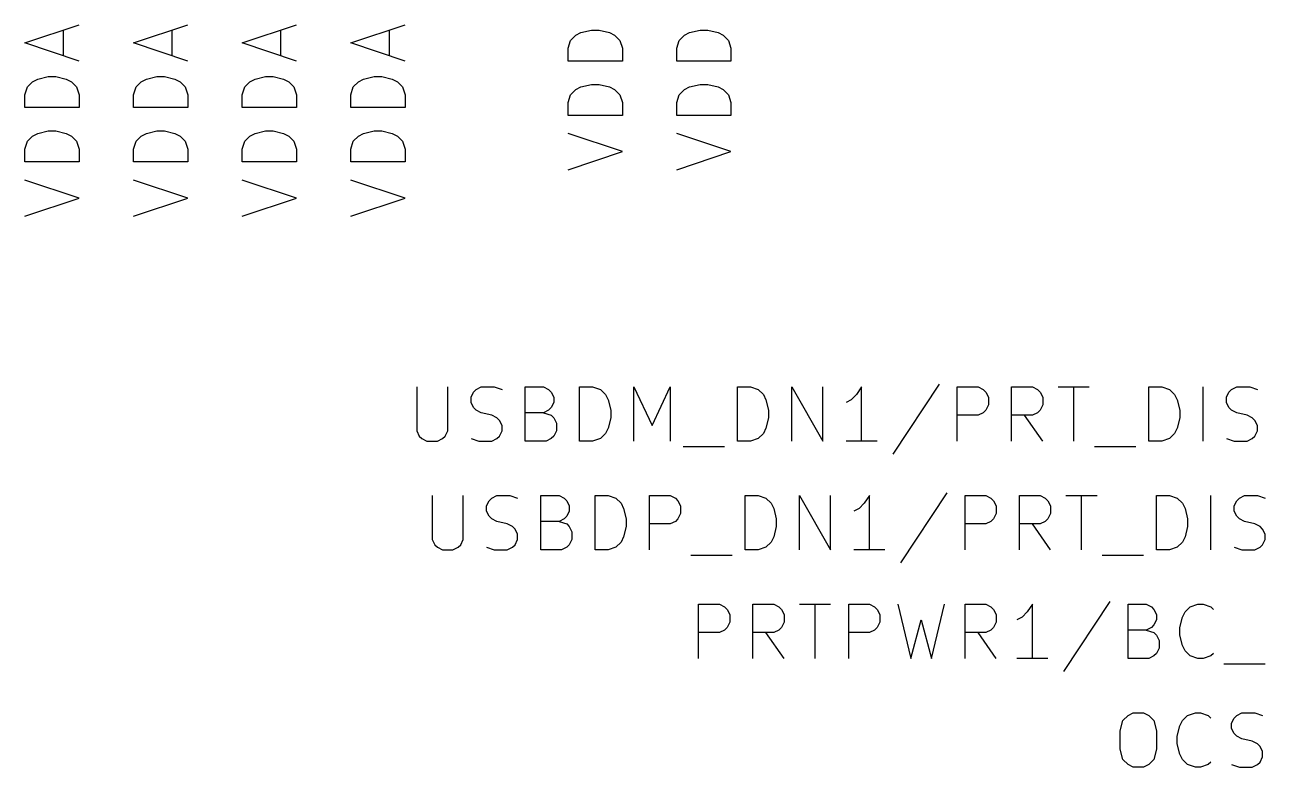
# Model space of a CAD drawing. Extents: x 0.4 to 11.3, y -7.9 to -0.4.
# Drawn here: x 6.973 to 8.115, y -3.673 to -2.99 of the extents above; entities that cross this region are included whole.
import ezdxf

# ---------------------------------------------------------------- set-up
doc = ezdxf.new("R2010")
doc.units = 0
doc.header["$MEASUREMENT"] = 0
doc.layers.add('CYAN2', color=4, linetype='CONTINUOUS')

msp = doc.modelspace()

# ---------------------------------------------------------------- linework, layer by layer
at = {"layer": 'CYAN2', "linetype": 'CONTINUOUS'}
for p, q in [((6.9731, -3.0067), (7.0231, -2.99)), ((6.9731, -3.0067), (7.0231, -2.99)), ((7.0731, -3.0067), (7.1231, -2.99)), ((7.0731, -3.0067), (7.1231, -2.99)), ((7.1731, -3.0067), (7.2231, -2.99)), ((7.1731, -3.0067), (7.2231, -2.99)), ((7.2731, -3.0067), (7.3231, -2.99)), ((7.2731, -3.0067), (7.3231, -2.99)), ((7.0088, -3.0186), (7.0088, -2.9948)), ((7.0088, -3.0186), (7.0088, -2.9948)), ((7.1088, -3.0186), (7.1088, -2.9948)), ((7.1088, -3.0186), (7.1088, -2.9948)), ((7.2088, -3.0186), (7.2088, -2.9948)), ((7.2088, -3.0186), (7.2088, -2.9948)), ((7.3088, -3.0186), (7.3088, -2.9948)), ((7.3088, -3.0186), (7.3088, -2.9948)), ((7.4755, -3.0043), (7.4803, -2.9995)), ((7.4755, -3.0043), (7.4803, -2.9995)), ((7.4803, -2.9995), (7.485, -2.9971)), ((7.4803, -2.9995), (7.485, -2.9971)), ((7.485, -2.9971), (7.4946, -2.9948)), ((7.485, -2.9971), (7.4946, -2.9948)), ((7.4946, -2.9948), (7.5017, -2.9948)), ((7.4946, -2.9948), (7.5017, -2.9948)), ((7.5017, -2.9948), (7.5112, -2.9971)), ((7.5017, -2.9948), (7.5112, -2.9971)), ((7.5112, -2.9971), (7.516, -2.9995)), ((7.5112, -2.9971), (7.516, -2.9995)), ((7.516, -2.9995), (7.5208, -3.0043)), ((7.516, -2.9995), (7.5208, -3.0043)), ((7.5755, -3.0043), (7.5803, -2.9995)), ((7.5755, -3.0043), (7.5803, -2.9995)), ((7.5803, -2.9995), (7.585, -2.9971)), ((7.5803, -2.9995), (7.585, -2.9971)), ((7.585, -2.9971), (7.5946, -2.9948)), ((7.585, -2.9971), (7.5946, -2.9948)), ((7.5946, -2.9948), (7.6017, -2.9948)), ((7.5946, -2.9948), (7.6017, -2.9948)), ((7.6017, -2.9948), (7.6112, -2.9971)), ((7.6017, -2.9948), (7.6112, -2.9971)), ((7.6112, -2.9971), (7.616, -2.9995)), ((7.6112, -2.9971), (7.616, -2.9995)), ((7.616, -2.9995), (7.6208, -3.0043)), ((7.616, -2.9995), (7.6208, -3.0043)), ((7.0231, -3.0233), (6.9731, -3.0067)), ((7.0231, -3.0233), (6.9731, -3.0067)), ((7.1231, -3.0233), (7.0731, -3.0067)), ((7.1231, -3.0233), (7.0731, -3.0067)), ((7.2231, -3.0233), (7.1731, -3.0067)), ((7.2231, -3.0233), (7.1731, -3.0067)), ((7.3231, -3.0233), (7.2731, -3.0067)), ((7.3231, -3.0233), (7.2731, -3.0067)), ((7.4731, -3.0114), (7.4755, -3.0043)), ((7.4731, -3.0114), (7.4755, -3.0043)), ((7.4731, -3.0233), (7.4731, -3.0114)), ((7.4731, -3.0233), (7.4731, -3.0114)), ((7.5208, -3.0043), (7.5231, -3.0114)), ((7.5208, -3.0043), (7.5231, -3.0114)), ((7.5231, -3.0114), (7.5231, -3.0233)), ((7.5231, -3.0114), (7.5231, -3.0233)), ((7.5731, -3.0114), (7.5755, -3.0043)), ((7.5731, -3.0114), (7.5755, -3.0043)), ((7.5731, -3.0233), (7.5731, -3.0114)), ((7.5731, -3.0233), (7.5731, -3.0114)), ((7.6208, -3.0043), (7.6231, -3.0114)), ((7.6208, -3.0043), (7.6231, -3.0114)), ((7.6231, -3.0114), (7.6231, -3.0233)), ((7.6231, -3.0114), (7.6231, -3.0233)), ((7.5231, -3.0233), (7.4731, -3.0233)), ((7.5231, -3.0233), (7.4731, -3.0233)), ((7.6231, -3.0233), (7.5731, -3.0233)), ((7.6231, -3.0233), (7.5731, -3.0233)), ((6.9731, -3.0543), (6.9755, -3.0471)), ((6.9731, -3.0543), (6.9755, -3.0471)), ((6.9755, -3.0471), (6.9803, -3.0424)), ((6.9755, -3.0471), (6.9803, -3.0424)), ((6.9803, -3.0424), (6.985, -3.04)), ((6.9803, -3.0424), (6.985, -3.04)), ((6.985, -3.04), (6.9946, -3.0376)), ((6.985, -3.04), (6.9946, -3.0376)), ((6.9946, -3.0376), (7.0017, -3.0376)), ((6.9946, -3.0376), (7.0017, -3.0376)), ((7.0017, -3.0376), (7.0112, -3.04)), ((7.0017, -3.0376), (7.0112, -3.04)), ((7.0112, -3.04), (7.016, -3.0424)), ((7.0112, -3.04), (7.016, -3.0424)), ((7.016, -3.0424), (7.0208, -3.0471)), ((7.016, -3.0424), (7.0208, -3.0471)), ((7.0208, -3.0471), (7.0231, -3.0543)), ((7.0208, -3.0471), (7.0231, -3.0543)), ((7.0731, -3.0543), (7.0755, -3.0471)), ((7.0731, -3.0543), (7.0755, -3.0471)), ((7.0755, -3.0471), (7.0803, -3.0424)), ((7.0755, -3.0471), (7.0803, -3.0424)), ((7.0803, -3.0424), (7.085, -3.04)), ((7.0803, -3.0424), (7.085, -3.04)), ((7.085, -3.04), (7.0946, -3.0376)), ((7.085, -3.04), (7.0946, -3.0376)), ((7.0946, -3.0376), (7.1017, -3.0376)), ((7.0946, -3.0376), (7.1017, -3.0376)), ((7.1017, -3.0376), (7.1112, -3.04)), ((7.1017, -3.0376), (7.1112, -3.04)), ((7.1112, -3.04), (7.116, -3.0424)), ((7.1112, -3.04), (7.116, -3.0424)), ((7.116, -3.0424), (7.1208, -3.0471)), ((7.116, -3.0424), (7.1208, -3.0471)), ((7.1208, -3.0471), (7.1231, -3.0543)), ((7.1208, -3.0471), (7.1231, -3.0543)), ((7.1731, -3.0543), (7.1755, -3.0471)), ((7.1731, -3.0543), (7.1755, -3.0471)), ((7.1755, -3.0471), (7.1803, -3.0424)), ((7.1755, -3.0471), (7.1803, -3.0424)), ((7.1803, -3.0424), (7.185, -3.04)), ((7.1803, -3.0424), (7.185, -3.04)), ((7.185, -3.04), (7.1946, -3.0376)), ((7.185, -3.04), (7.1946, -3.0376)), ((7.1946, -3.0376), (7.2017, -3.0376)), ((7.1946, -3.0376), (7.2017, -3.0376)), ((7.2017, -3.0376), (7.2112, -3.04)), ((7.2017, -3.0376), (7.2112, -3.04)), ((7.2112, -3.04), (7.216, -3.0424)), ((7.2112, -3.04), (7.216, -3.0424)), ((7.216, -3.0424), (7.2208, -3.0471)), ((7.216, -3.0424), (7.2208, -3.0471)), ((7.2208, -3.0471), (7.2231, -3.0543)), ((7.2208, -3.0471), (7.2231, -3.0543)), ((7.2731, -3.0543), (7.2755, -3.0471)), ((7.2731, -3.0543), (7.2755, -3.0471)), ((7.2755, -3.0471), (7.2803, -3.0424)), ((7.2755, -3.0471), (7.2803, -3.0424)), ((7.2803, -3.0424), (7.285, -3.04)), ((7.2803, -3.0424), (7.285, -3.04)), ((7.285, -3.04), (7.2946, -3.0376)), ((7.285, -3.04), (7.2946, -3.0376)), ((7.2946, -3.0376), (7.3017, -3.0376)), ((7.2946, -3.0376), (7.3017, -3.0376)), ((7.3017, -3.0376), (7.3112, -3.04)), ((7.3017, -3.0376), (7.3112, -3.04)), ((7.3112, -3.04), (7.316, -3.0424)), ((7.3112, -3.04), (7.316, -3.0424)), ((7.316, -3.0424), (7.3208, -3.0471)), ((7.316, -3.0424), (7.3208, -3.0471)), ((7.3208, -3.0471), (7.3231, -3.0543)), ((7.3208, -3.0471), (7.3231, -3.0543)), ((7.4803, -3.0495), (7.485, -3.0471)), ((7.4803, -3.0495), (7.485, -3.0471)), ((7.485, -3.0471), (7.4946, -3.0448)), ((7.485, -3.0471), (7.4946, -3.0448)), ((7.4946, -3.0448), (7.5017, -3.0448)), ((7.4946, -3.0448), (7.5017, -3.0448)), ((7.5017, -3.0448), (7.5112, -3.0471)), ((7.5017, -3.0448), (7.5112, -3.0471)), ((7.5112, -3.0471), (7.516, -3.0495)), ((7.5112, -3.0471), (7.516, -3.0495)), ((7.5803, -3.0495), (7.585, -3.0471)), ((7.5803, -3.0495), (7.585, -3.0471)), ((7.585, -3.0471), (7.5946, -3.0448)), ((7.585, -3.0471), (7.5946, -3.0448)), ((7.5946, -3.0448), (7.6017, -3.0448)), ((7.5946, -3.0448), (7.6017, -3.0448)), ((7.6017, -3.0448), (7.6112, -3.0471)), ((7.6017, -3.0448), (7.6112, -3.0471)), ((7.6112, -3.0471), (7.616, -3.0495)), ((7.6112, -3.0471), (7.616, -3.0495)), ((6.9731, -3.0662), (6.9731, -3.0543)), ((6.9731, -3.0662), (6.9731, -3.0543)), ((7.0231, -3.0543), (7.0231, -3.0662)), ((7.0231, -3.0543), (7.0231, -3.0662)), ((7.0731, -3.0662), (7.0731, -3.0543)), ((7.0731, -3.0662), (7.0731, -3.0543)), ((7.1231, -3.0543), (7.1231, -3.0662)), ((7.1231, -3.0543), (7.1231, -3.0662)), ((7.1731, -3.0662), (7.1731, -3.0543)), ((7.1731, -3.0662), (7.1731, -3.0543)), ((7.2231, -3.0543), (7.2231, -3.0662)), ((7.2231, -3.0543), (7.2231, -3.0662)), ((7.2731, -3.0662), (7.2731, -3.0543)), ((7.2731, -3.0662), (7.2731, -3.0543)), ((7.3231, -3.0543), (7.3231, -3.0662)), ((7.3231, -3.0543), (7.3231, -3.0662)), ((7.4731, -3.0614), (7.4755, -3.0543)), ((7.4731, -3.0614), (7.4755, -3.0543)), ((7.4755, -3.0543), (7.4803, -3.0495)), ((7.4755, -3.0543), (7.4803, -3.0495)), ((7.516, -3.0495), (7.5208, -3.0543)), ((7.516, -3.0495), (7.5208, -3.0543)), ((7.5208, -3.0543), (7.5231, -3.0614)), ((7.5208, -3.0543), (7.5231, -3.0614)), ((7.5731, -3.0614), (7.5755, -3.0543)), ((7.5731, -3.0614), (7.5755, -3.0543)), ((7.5755, -3.0543), (7.5803, -3.0495)), ((7.5755, -3.0543), (7.5803, -3.0495)), ((7.616, -3.0495), (7.6208, -3.0543)), ((7.616, -3.0495), (7.6208, -3.0543)), ((7.6208, -3.0543), (7.6231, -3.0614)), ((7.6208, -3.0543), (7.6231, -3.0614)), ((7.0231, -3.0662), (6.9731, -3.0662)), ((7.0231, -3.0662), (6.9731, -3.0662)), ((7.1231, -3.0662), (7.0731, -3.0662)), ((7.1231, -3.0662), (7.0731, -3.0662)), ((7.2231, -3.0662), (7.1731, -3.0662)), ((7.2231, -3.0662), (7.1731, -3.0662)), ((7.3231, -3.0662), (7.2731, -3.0662)), ((7.3231, -3.0662), (7.2731, -3.0662)), ((7.4731, -3.0733), (7.4731, -3.0614)), ((7.4731, -3.0733), (7.4731, -3.0614)), ((7.5231, -3.0614), (7.5231, -3.0733)), ((7.5231, -3.0614), (7.5231, -3.0733)), ((7.5731, -3.0733), (7.5731, -3.0614)), ((7.5731, -3.0733), (7.5731, -3.0614)), ((7.6231, -3.0614), (7.6231, -3.0733)), ((7.6231, -3.0614), (7.6231, -3.0733)), ((7.5231, -3.0733), (7.4731, -3.0733)), ((7.5231, -3.0733), (7.4731, -3.0733)), ((7.6231, -3.0733), (7.5731, -3.0733)), ((7.6231, -3.0733), (7.5731, -3.0733)), ((6.9755, -3.0971), (6.9803, -3.0924)), ((6.9755, -3.0971), (6.9803, -3.0924)), ((6.9803, -3.0924), (6.985, -3.09)), ((6.9803, -3.0924), (6.985, -3.09)), ((6.985, -3.09), (6.9946, -3.0876)), ((6.985, -3.09), (6.9946, -3.0876)), ((6.9946, -3.0876), (7.0017, -3.0876)), ((6.9946, -3.0876), (7.0017, -3.0876)), ((7.0017, -3.0876), (7.0112, -3.09)), ((7.0017, -3.0876), (7.0112, -3.09)), ((7.0112, -3.09), (7.016, -3.0924)), ((7.0112, -3.09), (7.016, -3.0924)), ((7.016, -3.0924), (7.0208, -3.0971)), ((7.016, -3.0924), (7.0208, -3.0971)), ((7.0755, -3.0971), (7.0803, -3.0924)), ((7.0755, -3.0971), (7.0803, -3.0924)), ((7.0803, -3.0924), (7.085, -3.09)), ((7.0803, -3.0924), (7.085, -3.09)), ((7.085, -3.09), (7.0946, -3.0876)), ((7.085, -3.09), (7.0946, -3.0876)), ((7.0946, -3.0876), (7.1017, -3.0876)), ((7.0946, -3.0876), (7.1017, -3.0876)), ((7.1017, -3.0876), (7.1112, -3.09)), ((7.1017, -3.0876), (7.1112, -3.09)), ((7.1112, -3.09), (7.116, -3.0924)), ((7.1112, -3.09), (7.116, -3.0924)), ((7.116, -3.0924), (7.1208, -3.0971)), ((7.116, -3.0924), (7.1208, -3.0971)), ((7.1755, -3.0971), (7.1803, -3.0924)), ((7.1755, -3.0971), (7.1803, -3.0924)), ((7.1803, -3.0924), (7.185, -3.09)), ((7.1803, -3.0924), (7.185, -3.09)), ((7.185, -3.09), (7.1946, -3.0876)), ((7.185, -3.09), (7.1946, -3.0876)), ((7.1946, -3.0876), (7.2017, -3.0876)), ((7.1946, -3.0876), (7.2017, -3.0876)), ((7.2017, -3.0876), (7.2112, -3.09)), ((7.2017, -3.0876), (7.2112, -3.09)), ((7.2112, -3.09), (7.216, -3.0924)), ((7.2112, -3.09), (7.216, -3.0924)), ((7.216, -3.0924), (7.2208, -3.0971)), ((7.216, -3.0924), (7.2208, -3.0971)), ((7.2755, -3.0971), (7.2803, -3.0924)), ((7.2755, -3.0971), (7.2803, -3.0924)), ((7.2803, -3.0924), (7.285, -3.09)), ((7.2803, -3.0924), (7.285, -3.09)), ((7.285, -3.09), (7.2946, -3.0876)), ((7.285, -3.09), (7.2946, -3.0876)), ((7.2946, -3.0876), (7.3017, -3.0876)), ((7.2946, -3.0876), (7.3017, -3.0876)), ((7.3017, -3.0876), (7.3112, -3.09)), ((7.3017, -3.0876), (7.3112, -3.09)), ((7.3112, -3.09), (7.316, -3.0924)), ((7.3112, -3.09), (7.316, -3.0924)), ((7.316, -3.0924), (7.3208, -3.0971)), ((7.316, -3.0924), (7.3208, -3.0971)), ((7.5231, -3.1067), (7.4731, -3.09)), ((7.5231, -3.1067), (7.4731, -3.09)), ((7.6231, -3.1067), (7.5731, -3.09)), ((7.6231, -3.1067), (7.5731, -3.09)), ((6.9731, -3.1043), (6.9755, -3.0971)), ((6.9731, -3.1043), (6.9755, -3.0971)), ((6.9731, -3.1162), (6.9731, -3.1043)), ((6.9731, -3.1162), (6.9731, -3.1043)), ((7.0208, -3.0971), (7.0231, -3.1043)), ((7.0208, -3.0971), (7.0231, -3.1043)), ((7.0231, -3.1043), (7.0231, -3.1162)), ((7.0231, -3.1043), (7.0231, -3.1162)), ((7.0731, -3.1043), (7.0755, -3.0971)), ((7.0731, -3.1043), (7.0755, -3.0971)), ((7.0731, -3.1162), (7.0731, -3.1043)), ((7.0731, -3.1162), (7.0731, -3.1043)), ((7.1208, -3.0971), (7.1231, -3.1043)), ((7.1208, -3.0971), (7.1231, -3.1043)), ((7.1231, -3.1043), (7.1231, -3.1162)), ((7.1231, -3.1043), (7.1231, -3.1162)), ((7.1731, -3.1043), (7.1755, -3.0971)), ((7.1731, -3.1043), (7.1755, -3.0971)), ((7.1731, -3.1162), (7.1731, -3.1043)), ((7.1731, -3.1162), (7.1731, -3.1043)), ((7.2208, -3.0971), (7.2231, -3.1043)), ((7.2208, -3.0971), (7.2231, -3.1043)), ((7.2231, -3.1043), (7.2231, -3.1162)), ((7.2231, -3.1043), (7.2231, -3.1162)), ((7.2731, -3.1043), (7.2755, -3.0971)), ((7.2731, -3.1043), (7.2755, -3.0971)), ((7.2731, -3.1162), (7.2731, -3.1043)), ((7.2731, -3.1162), (7.2731, -3.1043)), ((7.3208, -3.0971), (7.3231, -3.1043)), ((7.3208, -3.0971), (7.3231, -3.1043)), ((7.3231, -3.1043), (7.3231, -3.1162)), ((7.3231, -3.1043), (7.3231, -3.1162)), ((7.0231, -3.1162), (6.9731, -3.1162)), ((7.0231, -3.1162), (6.9731, -3.1162)), ((7.1231, -3.1162), (7.0731, -3.1162)), ((7.1231, -3.1162), (7.0731, -3.1162)), ((7.2231, -3.1162), (7.1731, -3.1162)), ((7.2231, -3.1162), (7.1731, -3.1162)), ((7.3231, -3.1162), (7.2731, -3.1162)), ((7.3231, -3.1162), (7.2731, -3.1162)), ((7.4731, -3.1233), (7.5231, -3.1067)), ((7.4731, -3.1233), (7.5231, -3.1067)), ((7.5731, -3.1233), (7.6231, -3.1067)), ((7.5731, -3.1233), (7.6231, -3.1067)), ((7.0231, -3.1495), (6.9731, -3.1329)), ((7.0231, -3.1495), (6.9731, -3.1329)), ((7.1231, -3.1495), (7.0731, -3.1329)), ((7.1231, -3.1495), (7.0731, -3.1329)), ((7.2231, -3.1495), (7.1731, -3.1329)), ((7.2231, -3.1495), (7.1731, -3.1329)), ((7.3231, -3.1495), (7.2731, -3.1329)), ((7.3231, -3.1495), (7.2731, -3.1329)), ((6.9731, -3.1662), (7.0231, -3.1495)), ((6.9731, -3.1662), (7.0231, -3.1495)), ((7.0731, -3.1662), (7.1231, -3.1495)), ((7.0731, -3.1662), (7.1231, -3.1495)), ((7.1731, -3.1662), (7.2231, -3.1495)), ((7.1731, -3.1662), (7.2231, -3.1495)), ((7.2731, -3.1662), (7.3231, -3.1495)), ((7.2731, -3.1662), (7.3231, -3.1495)), ((7.8148, -3.3208), (7.7719, -3.385)), ((7.8148, -3.3208), (7.7719, -3.385)), ((7.3338, -3.3231), (7.3338, -3.3636)), ((7.3338, -3.3231), (7.3338, -3.3636)), ((7.3624, -3.3636), (7.3624, -3.3231)), ((7.3624, -3.3636), (7.3624, -3.3231)), ((7.3838, -3.3327), (7.3862, -3.3279)), ((7.3838, -3.3327), (7.3862, -3.3279)), ((7.3838, -3.3374), (7.3838, -3.3327)), ((7.3838, -3.3374), (7.3838, -3.3327)), ((7.3862, -3.3279), (7.3886, -3.3255)), ((7.3862, -3.3279), (7.3886, -3.3255)), ((7.3886, -3.3255), (7.3933, -3.3231)), ((7.3886, -3.3255), (7.3933, -3.3231)), ((7.3933, -3.3231), (7.4052, -3.3231)), ((7.3933, -3.3231), (7.4052, -3.3231)), ((7.4052, -3.3231), (7.4124, -3.3255)), ((7.4052, -3.3231), (7.4124, -3.3255)), ((7.4338, -3.3731), (7.4338, -3.3231)), ((7.4338, -3.3231), (7.4505, -3.3231)), ((7.4338, -3.3731), (7.4338, -3.3231)), ((7.4338, -3.3231), (7.4505, -3.3231)), ((7.4505, -3.3231), (7.4552, -3.3255)), ((7.4505, -3.3231), (7.4552, -3.3255)), ((7.4552, -3.3255), (7.4576, -3.3279)), ((7.4552, -3.3255), (7.4576, -3.3279)), ((7.4576, -3.3279), (7.46, -3.3327)), ((7.4576, -3.3279), (7.46, -3.3327)), ((7.46, -3.3327), (7.46, -3.3374)), ((7.46, -3.3327), (7.46, -3.3374)), ((7.4838, -3.3731), (7.4838, -3.3231)), ((7.4838, -3.3231), (7.4957, -3.3231)), ((7.4838, -3.3731), (7.4838, -3.3231)), ((7.4838, -3.3231), (7.4957, -3.3231)), ((7.4957, -3.3231), (7.5029, -3.3255)), ((7.4957, -3.3231), (7.5029, -3.3255)), ((7.5029, -3.3255), (7.5076, -3.3303)), ((7.5029, -3.3255), (7.5076, -3.3303)), ((7.5076, -3.3303), (7.51, -3.335)), ((7.5076, -3.3303), (7.51, -3.335)), ((7.5338, -3.3731), (7.5338, -3.3231)), ((7.5338, -3.3231), (7.5505, -3.3588)), ((7.5338, -3.3731), (7.5338, -3.3231)), ((7.5338, -3.3231), (7.5505, -3.3588)), ((7.5505, -3.3588), (7.5671, -3.3231)), ((7.5505, -3.3588), (7.5671, -3.3231)), ((7.5671, -3.3231), (7.5671, -3.3731)), ((7.5671, -3.3231), (7.5671, -3.3731)), ((7.629, -3.3731), (7.629, -3.3231)), ((7.629, -3.3231), (7.641, -3.3231)), ((7.629, -3.3731), (7.629, -3.3231)), ((7.629, -3.3231), (7.641, -3.3231)), ((7.641, -3.3231), (7.6481, -3.3255)), ((7.641, -3.3231), (7.6481, -3.3255)), ((7.6481, -3.3255), (7.6529, -3.3303)), ((7.6481, -3.3255), (7.6529, -3.3303)), ((7.6529, -3.3303), (7.6552, -3.335)), ((7.6529, -3.3303), (7.6552, -3.335)), ((7.679, -3.3731), (7.679, -3.3231)), ((7.679, -3.3231), (7.7076, -3.3731)), ((7.679, -3.3731), (7.679, -3.3231)), ((7.679, -3.3231), (7.7076, -3.3731)), ((7.7076, -3.3731), (7.7076, -3.3231)), ((7.7076, -3.3731), (7.7076, -3.3231)), ((7.7386, -3.3303), (7.7338, -3.335)), ((7.7386, -3.3303), (7.7338, -3.335)), ((7.7433, -3.3231), (7.7386, -3.3303)), ((7.7433, -3.3231), (7.7386, -3.3303)), ((7.7433, -3.3731), (7.7433, -3.3231)), ((7.7433, -3.3731), (7.7433, -3.3231)), ((7.8314, -3.3731), (7.8314, -3.3231)), ((7.8314, -3.3231), (7.8505, -3.3231)), ((7.8314, -3.3731), (7.8314, -3.3231)), ((7.8314, -3.3231), (7.8505, -3.3231)), ((7.8505, -3.3231), (7.8552, -3.3255)), ((7.8505, -3.3231), (7.8552, -3.3255)), ((7.8552, -3.3255), (7.8576, -3.3279)), ((7.8552, -3.3255), (7.8576, -3.3279)), ((7.8576, -3.3279), (7.86, -3.3327)), ((7.8576, -3.3279), (7.86, -3.3327)), ((7.86, -3.3327), (7.86, -3.3398)), ((7.86, -3.3327), (7.86, -3.3398)), ((7.8814, -3.3731), (7.8814, -3.3231)), ((7.8814, -3.3231), (7.9005, -3.3231)), ((7.8814, -3.3731), (7.8814, -3.3231)), ((7.8814, -3.3231), (7.9005, -3.3231)), ((7.9005, -3.3231), (7.9052, -3.3255)), ((7.9005, -3.3231), (7.9052, -3.3255)), ((7.9052, -3.3255), (7.9076, -3.3279)), ((7.9052, -3.3255), (7.9076, -3.3279)), ((7.9076, -3.3279), (7.91, -3.3327)), ((7.9076, -3.3279), (7.91, -3.3327)), ((7.91, -3.3327), (7.91, -3.3398)), ((7.91, -3.3327), (7.91, -3.3398)), ((7.9243, -3.3231), (7.9529, -3.3231)), ((7.9243, -3.3231), (7.9529, -3.3231)), ((7.9386, -3.3731), (7.9386, -3.3231)), ((7.9386, -3.3731), (7.9386, -3.3231)), ((8.0076, -3.3731), (8.0076, -3.3231)), ((8.0076, -3.3231), (8.0195, -3.3231)), ((8.0076, -3.3731), (8.0076, -3.3231)), ((8.0076, -3.3231), (8.0195, -3.3231)), ((8.0195, -3.3231), (8.0267, -3.3255)), ((8.0195, -3.3231), (8.0267, -3.3255)), ((8.0267, -3.3255), (8.0314, -3.3303)), ((8.0267, -3.3255), (8.0314, -3.3303)), ((8.0314, -3.3303), (8.0338, -3.335)), ((8.0314, -3.3303), (8.0338, -3.335)), ((8.0576, -3.3731), (8.0576, -3.3231)), ((8.0576, -3.3731), (8.0576, -3.3231)), ((8.0791, -3.3327), (8.0814, -3.3279)), ((8.0791, -3.3327), (8.0814, -3.3279)), ((8.0791, -3.3374), (8.0791, -3.3327)), ((8.0791, -3.3374), (8.0791, -3.3327)), ((8.0814, -3.3279), (8.0838, -3.3255)), ((8.0814, -3.3279), (8.0838, -3.3255)), ((8.0838, -3.3255), (8.0886, -3.3231)), ((8.0838, -3.3255), (8.0886, -3.3231)), ((8.0886, -3.3231), (8.1005, -3.3231)), ((8.0886, -3.3231), (8.1005, -3.3231)), ((8.1005, -3.3231), (8.1076, -3.3255)), ((8.1005, -3.3231), (8.1076, -3.3255)), ((7.3862, -3.3422), (7.3838, -3.3374)), ((7.3862, -3.3422), (7.3838, -3.3374)), ((7.3886, -3.3446), (7.3862, -3.3422)), ((7.3886, -3.3446), (7.3862, -3.3422)), ((7.3933, -3.3469), (7.3886, -3.3446)), ((7.3933, -3.3469), (7.3886, -3.3446)), ((7.4552, -3.3446), (7.4505, -3.3469)), ((7.4552, -3.3446), (7.4505, -3.3469)), ((7.4576, -3.3422), (7.4552, -3.3446)), ((7.4576, -3.3422), (7.4552, -3.3446)), ((7.46, -3.3374), (7.4576, -3.3422)), ((7.46, -3.3374), (7.4576, -3.3422)), ((7.51, -3.335), (7.5124, -3.3446)), ((7.51, -3.335), (7.5124, -3.3446)), ((7.5124, -3.3446), (7.5124, -3.3517)), ((7.5124, -3.3446), (7.5124, -3.3517)), ((7.6552, -3.335), (7.6576, -3.3446)), ((7.6552, -3.335), (7.6576, -3.3446)), ((7.6576, -3.3446), (7.6576, -3.3517)), ((7.6576, -3.3446), (7.6576, -3.3517)), ((7.7338, -3.335), (7.7291, -3.3374)), ((7.7338, -3.335), (7.7291, -3.3374)), ((7.8576, -3.3446), (7.8552, -3.3469)), ((7.8576, -3.3446), (7.8552, -3.3469)), ((7.86, -3.3398), (7.8576, -3.3446)), ((7.86, -3.3398), (7.8576, -3.3446)), ((7.9076, -3.3446), (7.9052, -3.3469)), ((7.9076, -3.3446), (7.9052, -3.3469)), ((7.91, -3.3398), (7.9076, -3.3446)), ((7.91, -3.3398), (7.9076, -3.3446)), ((8.0338, -3.335), (8.0362, -3.3446)), ((8.0338, -3.335), (8.0362, -3.3446)), ((8.0362, -3.3446), (8.0362, -3.3517)), ((8.0362, -3.3446), (8.0362, -3.3517)), ((8.0814, -3.3422), (8.0791, -3.3374)), ((8.0814, -3.3422), (8.0791, -3.3374)), ((8.0838, -3.3446), (8.0814, -3.3422)), ((8.0838, -3.3446), (8.0814, -3.3422)), ((8.0886, -3.3469), (8.0838, -3.3446)), ((8.0886, -3.3469), (8.0838, -3.3446)), ((7.4029, -3.3493), (7.3933, -3.3469)), ((7.4029, -3.3493), (7.3933, -3.3469)), ((7.4076, -3.3517), (7.4029, -3.3493)), ((7.4076, -3.3517), (7.4029, -3.3493)), ((7.41, -3.3541), (7.4076, -3.3517)), ((7.41, -3.3541), (7.4076, -3.3517)), ((7.4124, -3.3588), (7.41, -3.3541)), ((7.4124, -3.3588), (7.41, -3.3541)), ((7.4505, -3.3469), (7.4338, -3.3469)), ((7.4505, -3.3469), (7.4338, -3.3469)), ((7.4505, -3.3469), (7.4576, -3.3493)), ((7.4505, -3.3469), (7.4576, -3.3493)), ((7.4576, -3.3493), (7.46, -3.3517)), ((7.4576, -3.3493), (7.46, -3.3517)), ((7.46, -3.3517), (7.4624, -3.3565)), ((7.46, -3.3517), (7.4624, -3.3565)), ((7.5124, -3.3517), (7.51, -3.3612)), ((7.5124, -3.3517), (7.51, -3.3612)), ((7.6576, -3.3517), (7.6552, -3.3612)), ((7.6576, -3.3517), (7.6552, -3.3612)), ((7.8505, -3.3493), (7.8314, -3.3493)), ((7.8505, -3.3493), (7.8314, -3.3493)), ((7.8552, -3.3469), (7.8505, -3.3493)), ((7.8552, -3.3469), (7.8505, -3.3493)), ((7.9005, -3.3493), (7.8814, -3.3493)), ((7.9005, -3.3493), (7.8814, -3.3493)), ((7.91, -3.3731), (7.8933, -3.3493)), ((7.91, -3.3731), (7.8933, -3.3493)), ((7.9052, -3.3469), (7.9005, -3.3493)), ((7.9052, -3.3469), (7.9005, -3.3493)), ((8.0362, -3.3517), (8.0338, -3.3612)), ((8.0362, -3.3517), (8.0338, -3.3612)), ((8.0981, -3.3493), (8.0886, -3.3469)), ((8.0981, -3.3493), (8.0886, -3.3469)), ((8.1029, -3.3517), (8.0981, -3.3493)), ((8.1029, -3.3517), (8.0981, -3.3493)), ((8.1052, -3.3541), (8.1029, -3.3517)), ((8.1052, -3.3541), (8.1029, -3.3517)), ((8.1076, -3.3588), (8.1052, -3.3541)), ((8.1076, -3.3588), (8.1052, -3.3541)), ((7.3338, -3.3636), (7.3362, -3.3684)), ((7.3338, -3.3636), (7.3362, -3.3684)), ((7.36, -3.3684), (7.3624, -3.3636)), ((7.36, -3.3684), (7.3624, -3.3636)), ((7.41, -3.3684), (7.4124, -3.3636)), ((7.41, -3.3684), (7.4124, -3.3636)), ((7.4124, -3.3636), (7.4124, -3.3588)), ((7.4124, -3.3636), (7.4124, -3.3588)), ((7.4624, -3.3636), (7.46, -3.3684)), ((7.4624, -3.3636), (7.46, -3.3684)), ((7.4624, -3.3565), (7.4624, -3.3636)), ((7.4624, -3.3565), (7.4624, -3.3636)), ((7.5076, -3.366), (7.5029, -3.3708)), ((7.5076, -3.366), (7.5029, -3.3708)), ((7.51, -3.3612), (7.5076, -3.366)), ((7.51, -3.3612), (7.5076, -3.366)), ((7.6529, -3.366), (7.6481, -3.3708)), ((7.6529, -3.366), (7.6481, -3.3708)), ((7.6552, -3.3612), (7.6529, -3.366)), ((7.6552, -3.3612), (7.6529, -3.366)), ((8.0314, -3.366), (8.0267, -3.3708)), ((8.0314, -3.366), (8.0267, -3.3708)), ((8.0338, -3.3612), (8.0314, -3.366)), ((8.0338, -3.3612), (8.0314, -3.366)), ((8.1052, -3.3684), (8.1076, -3.3636)), ((8.1052, -3.3684), (8.1076, -3.3636)), ((8.1076, -3.3636), (8.1076, -3.3588)), ((8.1076, -3.3636), (8.1076, -3.3588)), ((7.3362, -3.3684), (7.3386, -3.3708)), ((7.3362, -3.3684), (7.3386, -3.3708)), ((7.3386, -3.3708), (7.3433, -3.3731)), ((7.3386, -3.3708), (7.3433, -3.3731)), ((7.3433, -3.3731), (7.3529, -3.3731)), ((7.3433, -3.3731), (7.3529, -3.3731)), ((7.3529, -3.3731), (7.3576, -3.3708)), ((7.3529, -3.3731), (7.3576, -3.3708)), ((7.3576, -3.3708), (7.36, -3.3684)), ((7.3576, -3.3708), (7.36, -3.3684)), ((7.3838, -3.3708), (7.391, -3.3731)), ((7.3838, -3.3708), (7.391, -3.3731)), ((7.391, -3.3731), (7.4029, -3.3731)), ((7.391, -3.3731), (7.4029, -3.3731)), ((7.4029, -3.3731), (7.4076, -3.3708)), ((7.4029, -3.3731), (7.4076, -3.3708)), ((7.4076, -3.3708), (7.41, -3.3684)), ((7.4076, -3.3708), (7.41, -3.3684)), ((7.4529, -3.3731), (7.4338, -3.3731)), ((7.4529, -3.3731), (7.4338, -3.3731)), ((7.4576, -3.3708), (7.4529, -3.3731)), ((7.4576, -3.3708), (7.4529, -3.3731)), ((7.46, -3.3684), (7.4576, -3.3708)), ((7.46, -3.3684), (7.4576, -3.3708)), ((7.4957, -3.3731), (7.4838, -3.3731)), ((7.4957, -3.3731), (7.4838, -3.3731)), ((7.5029, -3.3708), (7.4957, -3.3731)), ((7.5029, -3.3708), (7.4957, -3.3731)), ((7.5791, -3.3779), (7.6171, -3.3779)), ((7.5791, -3.3779), (7.6171, -3.3779)), ((7.641, -3.3731), (7.629, -3.3731)), ((7.641, -3.3731), (7.629, -3.3731)), ((7.6481, -3.3708), (7.641, -3.3731)), ((7.6481, -3.3708), (7.641, -3.3731)), ((7.7576, -3.3731), (7.7291, -3.3731)), ((7.7576, -3.3731), (7.7291, -3.3731)), ((7.9576, -3.3779), (7.9957, -3.3779)), ((7.9576, -3.3779), (7.9957, -3.3779)), ((8.0195, -3.3731), (8.0076, -3.3731)), ((8.0195, -3.3731), (8.0076, -3.3731)), ((8.0267, -3.3708), (8.0195, -3.3731)), ((8.0267, -3.3708), (8.0195, -3.3731)), ((8.0791, -3.3708), (8.0862, -3.3731)), ((8.0791, -3.3708), (8.0862, -3.3731)), ((8.0862, -3.3731), (8.0981, -3.3731)), ((8.0862, -3.3731), (8.0981, -3.3731)), ((8.0981, -3.3731), (8.1029, -3.3708)), ((8.0981, -3.3731), (8.1029, -3.3708)), ((8.1029, -3.3708), (8.1052, -3.3684)), ((8.1029, -3.3708), (8.1052, -3.3684)), ((7.3481, -3.4231), (7.3481, -3.4636)), ((7.3481, -3.4231), (7.3481, -3.4636)), ((7.3767, -3.4636), (7.3767, -3.4231)), ((7.3767, -3.4636), (7.3767, -3.4231)), ((7.4029, -3.4255), (7.4076, -3.4231)), ((7.4029, -3.4255), (7.4076, -3.4231)), ((7.4076, -3.4231), (7.4195, -3.4231)), ((7.4076, -3.4231), (7.4195, -3.4231)), ((7.4195, -3.4231), (7.4267, -3.4255)), ((7.4195, -3.4231), (7.4267, -3.4255)), ((7.4481, -3.4731), (7.4481, -3.4231)), ((7.4481, -3.4231), (7.4648, -3.4231)), ((7.4481, -3.4731), (7.4481, -3.4231)), ((7.4481, -3.4231), (7.4648, -3.4231)), ((7.4648, -3.4231), (7.4695, -3.4255)), ((7.4648, -3.4231), (7.4695, -3.4255)), ((7.4981, -3.4731), (7.4981, -3.4231)), ((7.4981, -3.4231), (7.51, -3.4231)), ((7.4981, -3.4731), (7.4981, -3.4231)), ((7.4981, -3.4231), (7.51, -3.4231)), ((7.51, -3.4231), (7.5171, -3.4255)), ((7.51, -3.4231), (7.5171, -3.4255)), ((7.5481, -3.4731), (7.5481, -3.4231)), ((7.5481, -3.4231), (7.5671, -3.4231)), ((7.5481, -3.4731), (7.5481, -3.4231)), ((7.5481, -3.4231), (7.5671, -3.4231)), ((7.5671, -3.4231), (7.5719, -3.4255)), ((7.5671, -3.4231), (7.5719, -3.4255)), ((7.6362, -3.4731), (7.6362, -3.4231)), ((7.6362, -3.4231), (7.6481, -3.4231)), ((7.6362, -3.4731), (7.6362, -3.4231)), ((7.6362, -3.4231), (7.6481, -3.4231)), ((7.6481, -3.4231), (7.6552, -3.4255)), ((7.6481, -3.4231), (7.6552, -3.4255)), ((7.6862, -3.4731), (7.6862, -3.4231)), ((7.6862, -3.4231), (7.7148, -3.4731)), ((7.6862, -3.4731), (7.6862, -3.4231)), ((7.6862, -3.4231), (7.7148, -3.4731)), ((7.7148, -3.4731), (7.7148, -3.4231)), ((7.7148, -3.4731), (7.7148, -3.4231)), ((7.7505, -3.4231), (7.7457, -3.4303)), ((7.7505, -3.4231), (7.7457, -3.4303)), ((7.7505, -3.4731), (7.7505, -3.4231)), ((7.7505, -3.4731), (7.7505, -3.4231)), ((7.8219, -3.4208), (7.779, -3.485)), ((7.8219, -3.4208), (7.779, -3.485)), ((7.8386, -3.4731), (7.8386, -3.4231)), ((7.8386, -3.4231), (7.8576, -3.4231)), ((7.8386, -3.4731), (7.8386, -3.4231)), ((7.8386, -3.4231), (7.8576, -3.4231)), ((7.8576, -3.4231), (7.8624, -3.4255)), ((7.8576, -3.4231), (7.8624, -3.4255)), ((7.8886, -3.4731), (7.8886, -3.4231)), ((7.8886, -3.4231), (7.9076, -3.4231)), ((7.8886, -3.4731), (7.8886, -3.4231)), ((7.8886, -3.4231), (7.9076, -3.4231)), ((7.9076, -3.4231), (7.9124, -3.4255)), ((7.9076, -3.4231), (7.9124, -3.4255)), ((7.9314, -3.4231), (7.96, -3.4231)), ((7.9314, -3.4231), (7.96, -3.4231)), ((7.9457, -3.4731), (7.9457, -3.4231)), ((7.9457, -3.4731), (7.9457, -3.4231)), ((8.0148, -3.4731), (8.0148, -3.4231)), ((8.0148, -3.4231), (8.0267, -3.4231)), ((8.0148, -3.4731), (8.0148, -3.4231)), ((8.0148, -3.4231), (8.0267, -3.4231)), ((8.0267, -3.4231), (8.0338, -3.4255)), ((8.0267, -3.4231), (8.0338, -3.4255)), ((8.0648, -3.4731), (8.0648, -3.4231)), ((8.0648, -3.4731), (8.0648, -3.4231)), ((8.091, -3.4255), (8.0957, -3.4231)), ((8.091, -3.4255), (8.0957, -3.4231)), ((8.0957, -3.4231), (8.1076, -3.4231)), ((8.0957, -3.4231), (8.1076, -3.4231)), ((8.1076, -3.4231), (8.1148, -3.4255)), ((8.1076, -3.4231), (8.1148, -3.4255)), ((7.3981, -3.4327), (7.4005, -3.4279)), ((7.3981, -3.4327), (7.4005, -3.4279)), ((7.3981, -3.4374), (7.3981, -3.4327)), ((7.3981, -3.4374), (7.3981, -3.4327)), ((7.4005, -3.4279), (7.4029, -3.4255)), ((7.4005, -3.4279), (7.4029, -3.4255)), ((7.4695, -3.4255), (7.4719, -3.4279)), ((7.4695, -3.4255), (7.4719, -3.4279)), ((7.4719, -3.4279), (7.4743, -3.4327)), ((7.4719, -3.4279), (7.4743, -3.4327)), ((7.4743, -3.4327), (7.4743, -3.4374)), ((7.4743, -3.4327), (7.4743, -3.4374)), ((7.5171, -3.4255), (7.5219, -3.4303)), ((7.5171, -3.4255), (7.5219, -3.4303)), ((7.5219, -3.4303), (7.5243, -3.435)), ((7.5219, -3.4303), (7.5243, -3.435)), ((7.5243, -3.435), (7.5267, -3.4446)), ((7.5243, -3.435), (7.5267, -3.4446)), ((7.5719, -3.4255), (7.5743, -3.4279)), ((7.5719, -3.4255), (7.5743, -3.4279)), ((7.5743, -3.4279), (7.5767, -3.4327)), ((7.5743, -3.4279), (7.5767, -3.4327)), ((7.5767, -3.4327), (7.5767, -3.4398)), ((7.5767, -3.4327), (7.5767, -3.4398)), ((7.6552, -3.4255), (7.66, -3.4303)), ((7.6552, -3.4255), (7.66, -3.4303)), ((7.66, -3.4303), (7.6624, -3.435)), ((7.66, -3.4303), (7.6624, -3.435)), ((7.6624, -3.435), (7.6648, -3.4446)), ((7.6624, -3.435), (7.6648, -3.4446)), ((7.741, -3.435), (7.7362, -3.4374)), ((7.741, -3.435), (7.7362, -3.4374)), ((7.7457, -3.4303), (7.741, -3.435)), ((7.7457, -3.4303), (7.741, -3.435)), ((7.8624, -3.4255), (7.8648, -3.4279)), ((7.8624, -3.4255), (7.8648, -3.4279)), ((7.8648, -3.4279), (7.8671, -3.4327)), ((7.8648, -3.4279), (7.8671, -3.4327)), ((7.8671, -3.4327), (7.8671, -3.4398)), ((7.8671, -3.4327), (7.8671, -3.4398)), ((7.9124, -3.4255), (7.9148, -3.4279)), ((7.9124, -3.4255), (7.9148, -3.4279)), ((7.9148, -3.4279), (7.9171, -3.4327)), ((7.9148, -3.4279), (7.9171, -3.4327)), ((7.9171, -3.4327), (7.9171, -3.4398)), ((7.9171, -3.4327), (7.9171, -3.4398)), ((8.0338, -3.4255), (8.0386, -3.4303)), ((8.0338, -3.4255), (8.0386, -3.4303)), ((8.0386, -3.4303), (8.041, -3.435)), ((8.0386, -3.4303), (8.041, -3.435)), ((8.041, -3.435), (8.0433, -3.4446)), ((8.041, -3.435), (8.0433, -3.4446)), ((8.0862, -3.4327), (8.0886, -3.4279)), ((8.0862, -3.4327), (8.0886, -3.4279)), ((8.0862, -3.4374), (8.0862, -3.4327)), ((8.0862, -3.4374), (8.0862, -3.4327)), ((8.0886, -3.4279), (8.091, -3.4255)), ((8.0886, -3.4279), (8.091, -3.4255)), ((7.4005, -3.4422), (7.3981, -3.4374)), ((7.4005, -3.4422), (7.3981, -3.4374)), ((7.4029, -3.4446), (7.4005, -3.4422)), ((7.4029, -3.4446), (7.4005, -3.4422)), ((7.4076, -3.4469), (7.4029, -3.4446)), ((7.4076, -3.4469), (7.4029, -3.4446)), ((7.4171, -3.4493), (7.4076, -3.4469)), ((7.4171, -3.4493), (7.4076, -3.4469)), ((7.4648, -3.4469), (7.4481, -3.4469)), ((7.4648, -3.4469), (7.4481, -3.4469)), ((7.4695, -3.4446), (7.4648, -3.4469)), ((7.4695, -3.4446), (7.4648, -3.4469)), ((7.4648, -3.4469), (7.4719, -3.4493)), ((7.4648, -3.4469), (7.4719, -3.4493)), ((7.4719, -3.4422), (7.4695, -3.4446)), ((7.4719, -3.4422), (7.4695, -3.4446)), ((7.4743, -3.4374), (7.4719, -3.4422)), ((7.4743, -3.4374), (7.4719, -3.4422)), ((7.5267, -3.4446), (7.5267, -3.4517)), ((7.5267, -3.4446), (7.5267, -3.4517)), ((7.5719, -3.4469), (7.5671, -3.4493)), ((7.5719, -3.4469), (7.5671, -3.4493)), ((7.5743, -3.4446), (7.5719, -3.4469)), ((7.5743, -3.4446), (7.5719, -3.4469)), ((7.5767, -3.4398), (7.5743, -3.4446)), ((7.5767, -3.4398), (7.5743, -3.4446)), ((7.6648, -3.4446), (7.6648, -3.4517)), ((7.6648, -3.4446), (7.6648, -3.4517)), ((7.8624, -3.4469), (7.8576, -3.4493)), ((7.8624, -3.4469), (7.8576, -3.4493)), ((7.8648, -3.4446), (7.8624, -3.4469)), ((7.8648, -3.4446), (7.8624, -3.4469)), ((7.8671, -3.4398), (7.8648, -3.4446)), ((7.8671, -3.4398), (7.8648, -3.4446)), ((7.9124, -3.4469), (7.9076, -3.4493)), ((7.9124, -3.4469), (7.9076, -3.4493)), ((7.9148, -3.4446), (7.9124, -3.4469)), ((7.9148, -3.4446), (7.9124, -3.4469)), ((7.9171, -3.4398), (7.9148, -3.4446)), ((7.9171, -3.4398), (7.9148, -3.4446)), ((8.0433, -3.4446), (8.0433, -3.4517)), ((8.0433, -3.4446), (8.0433, -3.4517)), ((8.0886, -3.4422), (8.0862, -3.4374)), ((8.0886, -3.4422), (8.0862, -3.4374)), ((8.091, -3.4446), (8.0886, -3.4422)), ((8.091, -3.4446), (8.0886, -3.4422)), ((8.0957, -3.4469), (8.091, -3.4446)), ((8.0957, -3.4469), (8.091, -3.4446)), ((8.1052, -3.4493), (8.0957, -3.4469)), ((8.1052, -3.4493), (8.0957, -3.4469)), ((7.4219, -3.4517), (7.4171, -3.4493)), ((7.4219, -3.4517), (7.4171, -3.4493)), ((7.4243, -3.4541), (7.4219, -3.4517)), ((7.4243, -3.4541), (7.4219, -3.4517)), ((7.4267, -3.4588), (7.4243, -3.4541)), ((7.4267, -3.4588), (7.4243, -3.4541)), ((7.4267, -3.4636), (7.4267, -3.4588)), ((7.4267, -3.4636), (7.4267, -3.4588)), ((7.4719, -3.4493), (7.4743, -3.4517)), ((7.4719, -3.4493), (7.4743, -3.4517)), ((7.4743, -3.4517), (7.4767, -3.4565)), ((7.4743, -3.4517), (7.4767, -3.4565)), ((7.4767, -3.4565), (7.4767, -3.4636)), ((7.4767, -3.4565), (7.4767, -3.4636)), ((7.5267, -3.4517), (7.5243, -3.4612)), ((7.5267, -3.4517), (7.5243, -3.4612)), ((7.5671, -3.4493), (7.5481, -3.4493)), ((7.5671, -3.4493), (7.5481, -3.4493)), ((7.6648, -3.4517), (7.6624, -3.4612)), ((7.6648, -3.4517), (7.6624, -3.4612)), ((7.8576, -3.4493), (7.8386, -3.4493)), ((7.8576, -3.4493), (7.8386, -3.4493)), ((7.9076, -3.4493), (7.8886, -3.4493)), ((7.9076, -3.4493), (7.8886, -3.4493)), ((7.9171, -3.4731), (7.9005, -3.4493)), ((7.9171, -3.4731), (7.9005, -3.4493)), ((8.0433, -3.4517), (8.041, -3.4612)), ((8.0433, -3.4517), (8.041, -3.4612)), ((8.11, -3.4517), (8.1052, -3.4493)), ((8.11, -3.4517), (8.1052, -3.4493)), ((8.1124, -3.4541), (8.11, -3.4517)), ((8.1124, -3.4541), (8.11, -3.4517)), ((8.1148, -3.4588), (8.1124, -3.4541)), ((8.1148, -3.4588), (8.1124, -3.4541)), ((8.1148, -3.4636), (8.1148, -3.4588)), ((8.1148, -3.4636), (8.1148, -3.4588)), ((7.3481, -3.4636), (7.3505, -3.4684)), ((7.3481, -3.4636), (7.3505, -3.4684)), ((7.3505, -3.4684), (7.3529, -3.4708)), ((7.3505, -3.4684), (7.3529, -3.4708)), ((7.3719, -3.4708), (7.3743, -3.4684)), ((7.3719, -3.4708), (7.3743, -3.4684)), ((7.3743, -3.4684), (7.3767, -3.4636)), ((7.3743, -3.4684), (7.3767, -3.4636)), ((7.4219, -3.4708), (7.4243, -3.4684)), ((7.4219, -3.4708), (7.4243, -3.4684)), ((7.4243, -3.4684), (7.4267, -3.4636)), ((7.4243, -3.4684), (7.4267, -3.4636)), ((7.4743, -3.4684), (7.4719, -3.4708)), ((7.4743, -3.4684), (7.4719, -3.4708)), ((7.4767, -3.4636), (7.4743, -3.4684)), ((7.4767, -3.4636), (7.4743, -3.4684)), ((7.5219, -3.466), (7.5171, -3.4708)), ((7.5219, -3.466), (7.5171, -3.4708)), ((7.5243, -3.4612), (7.5219, -3.466)), ((7.5243, -3.4612), (7.5219, -3.466)), ((7.66, -3.466), (7.6552, -3.4708)), ((7.66, -3.466), (7.6552, -3.4708)), ((7.6624, -3.4612), (7.66, -3.466)), ((7.6624, -3.4612), (7.66, -3.466)), ((8.0386, -3.466), (8.0338, -3.4708)), ((8.0386, -3.466), (8.0338, -3.4708)), ((8.041, -3.4612), (8.0386, -3.466)), ((8.041, -3.4612), (8.0386, -3.466)), ((8.11, -3.4708), (8.1124, -3.4684)), ((8.11, -3.4708), (8.1124, -3.4684)), ((8.1124, -3.4684), (8.1148, -3.4636)), ((8.1124, -3.4684), (8.1148, -3.4636)), ((7.3529, -3.4708), (7.3576, -3.4731)), ((7.3529, -3.4708), (7.3576, -3.4731)), ((7.3576, -3.4731), (7.3671, -3.4731)), ((7.3576, -3.4731), (7.3671, -3.4731)), ((7.3671, -3.4731), (7.3719, -3.4708)), ((7.3671, -3.4731), (7.3719, -3.4708)), ((7.3981, -3.4708), (7.4052, -3.4731)), ((7.3981, -3.4708), (7.4052, -3.4731)), ((7.4052, -3.4731), (7.4171, -3.4731)), ((7.4052, -3.4731), (7.4171, -3.4731)), ((7.4171, -3.4731), (7.4219, -3.4708)), ((7.4171, -3.4731), (7.4219, -3.4708)), ((7.4671, -3.4731), (7.4481, -3.4731)), ((7.4671, -3.4731), (7.4481, -3.4731)), ((7.4719, -3.4708), (7.4671, -3.4731)), ((7.4719, -3.4708), (7.4671, -3.4731)), ((7.51, -3.4731), (7.4981, -3.4731)), ((7.51, -3.4731), (7.4981, -3.4731)), ((7.5171, -3.4708), (7.51, -3.4731)), ((7.5171, -3.4708), (7.51, -3.4731)), ((7.5862, -3.4779), (7.6243, -3.4779)), ((7.5862, -3.4779), (7.6243, -3.4779)), ((7.6481, -3.4731), (7.6362, -3.4731)), ((7.6481, -3.4731), (7.6362, -3.4731)), ((7.6552, -3.4708), (7.6481, -3.4731)), ((7.6552, -3.4708), (7.6481, -3.4731)), ((7.7648, -3.4731), (7.7362, -3.4731)), ((7.7648, -3.4731), (7.7362, -3.4731)), ((7.9648, -3.4779), (8.0029, -3.4779)), ((7.9648, -3.4779), (8.0029, -3.4779)), ((8.0267, -3.4731), (8.0148, -3.4731)), ((8.0267, -3.4731), (8.0148, -3.4731)), ((8.0338, -3.4708), (8.0267, -3.4731)), ((8.0338, -3.4708), (8.0267, -3.4731)), ((8.0862, -3.4708), (8.0933, -3.4731)), ((8.0862, -3.4708), (8.0933, -3.4731)), ((8.0933, -3.4731), (8.1052, -3.4731)), ((8.0933, -3.4731), (8.1052, -3.4731)), ((8.1052, -3.4731), (8.11, -3.4708)), ((8.1052, -3.4731), (8.11, -3.4708)), ((7.5933, -3.5731), (7.5933, -3.5231)), ((7.5933, -3.5231), (7.6124, -3.5231)), ((7.5933, -3.5731), (7.5933, -3.5231)), ((7.5933, -3.5231), (7.6124, -3.5231)), ((7.6124, -3.5231), (7.6171, -3.5255)), ((7.6124, -3.5231), (7.6171, -3.5255)), ((7.6171, -3.5255), (7.6195, -3.5279)), ((7.6171, -3.5255), (7.6195, -3.5279)), ((7.6433, -3.5731), (7.6433, -3.5231)), ((7.6433, -3.5231), (7.6624, -3.5231)), ((7.6433, -3.5731), (7.6433, -3.5231)), ((7.6433, -3.5231), (7.6624, -3.5231)), ((7.6624, -3.5231), (7.6671, -3.5255)), ((7.6624, -3.5231), (7.6671, -3.5255)), ((7.6671, -3.5255), (7.6695, -3.5279)), ((7.6671, -3.5255), (7.6695, -3.5279)), ((7.6862, -3.5231), (7.7148, -3.5231)), ((7.6862, -3.5231), (7.7148, -3.5231)), ((7.7005, -3.5731), (7.7005, -3.5231)), ((7.7005, -3.5731), (7.7005, -3.5231)), ((7.7314, -3.5731), (7.7314, -3.5231)), ((7.7314, -3.5231), (7.7505, -3.5231)), ((7.7314, -3.5731), (7.7314, -3.5231)), ((7.7314, -3.5231), (7.7505, -3.5231)), ((7.7505, -3.5231), (7.7552, -3.5255)), ((7.7505, -3.5231), (7.7552, -3.5255)), ((7.7552, -3.5255), (7.7576, -3.5279)), ((7.7552, -3.5255), (7.7576, -3.5279)), ((7.7767, -3.5231), (7.7886, -3.5731)), ((7.7767, -3.5231), (7.7886, -3.5731)), ((7.8076, -3.5731), (7.8195, -3.5231)), ((7.8076, -3.5731), (7.8195, -3.5231)), ((7.8386, -3.5731), (7.8386, -3.5231)), ((7.8386, -3.5231), (7.8576, -3.5231)), ((7.8386, -3.5731), (7.8386, -3.5231)), ((7.8386, -3.5231), (7.8576, -3.5231)), ((7.8576, -3.5231), (7.8624, -3.5255)), ((7.8576, -3.5231), (7.8624, -3.5255)), ((7.8624, -3.5255), (7.8648, -3.5279)), ((7.8624, -3.5255), (7.8648, -3.5279)), ((7.9005, -3.5231), (7.8957, -3.5303)), ((7.9005, -3.5231), (7.8957, -3.5303)), ((7.9005, -3.5731), (7.9005, -3.5231)), ((7.9005, -3.5731), (7.9005, -3.5231)), ((7.9719, -3.5208), (7.929, -3.585)), ((7.9719, -3.5208), (7.929, -3.585)), ((7.9886, -3.5731), (7.9886, -3.5231)), ((7.9886, -3.5231), (8.0052, -3.5231)), ((7.9886, -3.5731), (7.9886, -3.5231)), ((7.9886, -3.5231), (8.0052, -3.5231)), ((8.0052, -3.5231), (8.01, -3.5255)), ((8.0052, -3.5231), (8.01, -3.5255)), ((8.01, -3.5255), (8.0124, -3.5279)), ((8.01, -3.5255), (8.0124, -3.5279)), ((8.041, -3.5303), (8.0457, -3.5255)), ((8.041, -3.5303), (8.0457, -3.5255)), ((8.0457, -3.5255), (8.0529, -3.5231)), ((8.0457, -3.5255), (8.0529, -3.5231)), ((8.0529, -3.5231), (8.0576, -3.5231)), ((8.0529, -3.5231), (8.0576, -3.5231)), ((8.0576, -3.5231), (8.0648, -3.5255)), ((8.0576, -3.5231), (8.0648, -3.5255)), ((8.0648, -3.5255), (8.0671, -3.5279)), ((8.0648, -3.5255), (8.0671, -3.5279)), ((7.6195, -3.5279), (7.6219, -3.5327)), ((7.6195, -3.5279), (7.6219, -3.5327)), ((7.6219, -3.5327), (7.6219, -3.5398)), ((7.6219, -3.5327), (7.6219, -3.5398)), ((7.6695, -3.5279), (7.6719, -3.5327)), ((7.6695, -3.5279), (7.6719, -3.5327)), ((7.6719, -3.5327), (7.6719, -3.5398)), ((7.6719, -3.5327), (7.6719, -3.5398)), ((7.7576, -3.5279), (7.76, -3.5327)), ((7.7576, -3.5279), (7.76, -3.5327)), ((7.76, -3.5327), (7.76, -3.5398)), ((7.76, -3.5327), (7.76, -3.5398)), ((7.7886, -3.5731), (7.7981, -3.5374)), ((7.7886, -3.5731), (7.7981, -3.5374)), ((7.7981, -3.5374), (7.8076, -3.5731)), ((7.7981, -3.5374), (7.8076, -3.5731)), ((7.8648, -3.5279), (7.8671, -3.5327)), ((7.8648, -3.5279), (7.8671, -3.5327)), ((7.8671, -3.5327), (7.8671, -3.5398)), ((7.8671, -3.5327), (7.8671, -3.5398)), ((7.891, -3.535), (7.8862, -3.5374)), ((7.891, -3.535), (7.8862, -3.5374)), ((7.8957, -3.5303), (7.891, -3.535)), ((7.8957, -3.5303), (7.891, -3.535)), ((8.0124, -3.5279), (8.0148, -3.5327)), ((8.0124, -3.5279), (8.0148, -3.5327)), ((8.0148, -3.5374), (8.0124, -3.5422)), ((8.0148, -3.5374), (8.0124, -3.5422)), ((8.0148, -3.5327), (8.0148, -3.5374)), ((8.0148, -3.5327), (8.0148, -3.5374)), ((8.0362, -3.5446), (8.0386, -3.535)), ((8.0362, -3.5446), (8.0386, -3.535)), ((8.0386, -3.535), (8.041, -3.5303)), ((8.0386, -3.535), (8.041, -3.5303)), ((7.6124, -3.5493), (7.5933, -3.5493)), ((7.6124, -3.5493), (7.5933, -3.5493)), ((7.6171, -3.5469), (7.6124, -3.5493)), ((7.6171, -3.5469), (7.6124, -3.5493)), ((7.6195, -3.5446), (7.6171, -3.5469)), ((7.6195, -3.5446), (7.6171, -3.5469)), ((7.6219, -3.5398), (7.6195, -3.5446)), ((7.6219, -3.5398), (7.6195, -3.5446)), ((7.6624, -3.5493), (7.6433, -3.5493)), ((7.6624, -3.5493), (7.6433, -3.5493)), ((7.6719, -3.5731), (7.6552, -3.5493)), ((7.6719, -3.5731), (7.6552, -3.5493)), ((7.6671, -3.5469), (7.6624, -3.5493)), ((7.6671, -3.5469), (7.6624, -3.5493)), ((7.6695, -3.5446), (7.6671, -3.5469)), ((7.6695, -3.5446), (7.6671, -3.5469)), ((7.6719, -3.5398), (7.6695, -3.5446)), ((7.6719, -3.5398), (7.6695, -3.5446)), ((7.7505, -3.5493), (7.7314, -3.5493)), ((7.7505, -3.5493), (7.7314, -3.5493)), ((7.7552, -3.5469), (7.7505, -3.5493)), ((7.7552, -3.5469), (7.7505, -3.5493)), ((7.7576, -3.5446), (7.7552, -3.5469)), ((7.7576, -3.5446), (7.7552, -3.5469)), ((7.76, -3.5398), (7.7576, -3.5446)), ((7.76, -3.5398), (7.7576, -3.5446)), ((7.8576, -3.5493), (7.8386, -3.5493)), ((7.8576, -3.5493), (7.8386, -3.5493)), ((7.8671, -3.5731), (7.8505, -3.5493)), ((7.8671, -3.5731), (7.8505, -3.5493)), ((7.8624, -3.5469), (7.8576, -3.5493)), ((7.8624, -3.5469), (7.8576, -3.5493)), ((7.8648, -3.5446), (7.8624, -3.5469)), ((7.8648, -3.5446), (7.8624, -3.5469)), ((7.8671, -3.5398), (7.8648, -3.5446)), ((7.8671, -3.5398), (7.8648, -3.5446)), ((8.0052, -3.5469), (7.9886, -3.5469)), ((8.0052, -3.5469), (7.9886, -3.5469)), ((8.01, -3.5446), (8.0052, -3.5469)), ((8.01, -3.5446), (8.0052, -3.5469)), ((8.0052, -3.5469), (8.0124, -3.5493)), ((8.0052, -3.5469), (8.0124, -3.5493)), ((8.0124, -3.5422), (8.01, -3.5446)), ((8.0124, -3.5422), (8.01, -3.5446)), ((8.0124, -3.5493), (8.0148, -3.5517)), ((8.0124, -3.5493), (8.0148, -3.5517)), ((8.0362, -3.5517), (8.0362, -3.5446)), ((8.0362, -3.5517), (8.0362, -3.5446)), ((8.0148, -3.5517), (8.0171, -3.5565)), ((8.0148, -3.5517), (8.0171, -3.5565)), ((8.0171, -3.5565), (8.0171, -3.5636)), ((8.0171, -3.5565), (8.0171, -3.5636)), ((8.0386, -3.5612), (8.0362, -3.5517)), ((8.0386, -3.5612), (8.0362, -3.5517)), ((8.041, -3.566), (8.0386, -3.5612)), ((8.041, -3.566), (8.0386, -3.5612)), ((7.9148, -3.5731), (7.8862, -3.5731)), ((7.9148, -3.5731), (7.8862, -3.5731)), ((8.0076, -3.5731), (7.9886, -3.5731)), ((8.0076, -3.5731), (7.9886, -3.5731)), ((8.0124, -3.5708), (8.0076, -3.5731)), ((8.0124, -3.5708), (8.0076, -3.5731)), ((8.0148, -3.5684), (8.0124, -3.5708)), ((8.0148, -3.5684), (8.0124, -3.5708)), ((8.0171, -3.5636), (8.0148, -3.5684)), ((8.0171, -3.5636), (8.0148, -3.5684)), ((8.0457, -3.5708), (8.041, -3.566)), ((8.0457, -3.5708), (8.041, -3.566)), ((8.0529, -3.5731), (8.0457, -3.5708)), ((8.0529, -3.5731), (8.0457, -3.5708)), ((8.0576, -3.5731), (8.0529, -3.5731)), ((8.0576, -3.5731), (8.0529, -3.5731)), ((8.0648, -3.5708), (8.0576, -3.5731)), ((8.0648, -3.5708), (8.0576, -3.5731)), ((8.0671, -3.5684), (8.0648, -3.5708)), ((8.0671, -3.5684), (8.0648, -3.5708)), ((8.0767, -3.5779), (8.1148, -3.5779)), ((8.0767, -3.5779), (8.1148, -3.5779)), ((7.9814, -3.6398), (7.9838, -3.6303)), ((7.9814, -3.6398), (7.9838, -3.6303)), ((7.9838, -3.6303), (7.9886, -3.6255)), ((7.9838, -3.6303), (7.9886, -3.6255)), ((7.9886, -3.6255), (7.9933, -3.6231)), ((7.9886, -3.6255), (7.9933, -3.6231)), ((7.9933, -3.6231), (8.0029, -3.6231)), ((7.9933, -3.6231), (8.0029, -3.6231)), ((8.0029, -3.6231), (8.0076, -3.6255)), ((8.0029, -3.6231), (8.0076, -3.6255)), ((8.0076, -3.6255), (8.0124, -3.6303)), ((8.0076, -3.6255), (8.0124, -3.6303)), ((8.0124, -3.6303), (8.0148, -3.6398)), ((8.0124, -3.6303), (8.0148, -3.6398)), ((8.0362, -3.635), (8.0386, -3.6303)), ((8.0362, -3.635), (8.0386, -3.6303)), ((8.0386, -3.6303), (8.0433, -3.6255)), ((8.0386, -3.6303), (8.0433, -3.6255)), ((8.0433, -3.6255), (8.0505, -3.6231)), ((8.0433, -3.6255), (8.0505, -3.6231)), ((8.0505, -3.6231), (8.0552, -3.6231)), ((8.0505, -3.6231), (8.0552, -3.6231)), ((8.0552, -3.6231), (8.0624, -3.6255)), ((8.0552, -3.6231), (8.0624, -3.6255)), ((8.0624, -3.6255), (8.0648, -3.6279)), ((8.0624, -3.6255), (8.0648, -3.6279)), ((8.0838, -3.6327), (8.0862, -3.6279)), ((8.0838, -3.6327), (8.0862, -3.6279)), ((8.0862, -3.6279), (8.0886, -3.6255)), ((8.0862, -3.6279), (8.0886, -3.6255)), ((8.0886, -3.6255), (8.0933, -3.6231)), ((8.0886, -3.6255), (8.0933, -3.6231)), ((8.0933, -3.6231), (8.1052, -3.6231)), ((8.0933, -3.6231), (8.1052, -3.6231)), ((8.1052, -3.6231), (8.1124, -3.6255)), ((8.1052, -3.6231), (8.1124, -3.6255)), ((7.9814, -3.6565), (7.9814, -3.6398)), ((7.9814, -3.6565), (7.9814, -3.6398)), ((8.0148, -3.6398), (8.0148, -3.6565)), ((8.0148, -3.6398), (8.0148, -3.6565)), ((8.0338, -3.6446), (8.0362, -3.635)), ((8.0338, -3.6446), (8.0362, -3.635)), ((8.0838, -3.6374), (8.0838, -3.6327)), ((8.0838, -3.6374), (8.0838, -3.6327)), ((8.0862, -3.6422), (8.0838, -3.6374)), ((8.0862, -3.6422), (8.0838, -3.6374)), ((8.0338, -3.6517), (8.0338, -3.6446)), ((8.0338, -3.6517), (8.0338, -3.6446)), ((8.0362, -3.6612), (8.0338, -3.6517)), ((8.0362, -3.6612), (8.0338, -3.6517)), ((8.0886, -3.6446), (8.0862, -3.6422)), ((8.0886, -3.6446), (8.0862, -3.6422)), ((8.0933, -3.6469), (8.0886, -3.6446)), ((8.0933, -3.6469), (8.0886, -3.6446)), ((8.1029, -3.6493), (8.0933, -3.6469)), ((8.1029, -3.6493), (8.0933, -3.6469)), ((8.1076, -3.6517), (8.1029, -3.6493)), ((8.1076, -3.6517), (8.1029, -3.6493)), ((8.11, -3.6541), (8.1076, -3.6517)), ((8.11, -3.6541), (8.1076, -3.6517)), ((7.9838, -3.666), (7.9814, -3.6565)), ((7.9838, -3.666), (7.9814, -3.6565)), ((8.0148, -3.6565), (8.0124, -3.666)), ((8.0148, -3.6565), (8.0124, -3.666)), ((8.0386, -3.666), (8.0362, -3.6612)), ((8.0386, -3.666), (8.0362, -3.6612)), ((8.1124, -3.6588), (8.11, -3.6541)), ((8.1124, -3.6588), (8.11, -3.6541)), ((8.11, -3.6684), (8.1124, -3.6636)), ((8.11, -3.6684), (8.1124, -3.6636)), ((8.1124, -3.6636), (8.1124, -3.6588)), ((8.1124, -3.6636), (8.1124, -3.6588)), ((7.9886, -3.6708), (7.9838, -3.666)), ((7.9886, -3.6708), (7.9838, -3.666)), ((7.9933, -3.6731), (7.9886, -3.6708)), ((7.9933, -3.6731), (7.9886, -3.6708)), ((8.0029, -3.6731), (7.9933, -3.6731)), ((8.0029, -3.6731), (7.9933, -3.6731)), ((8.0076, -3.6708), (8.0029, -3.6731)), ((8.0076, -3.6708), (8.0029, -3.6731)), ((8.0124, -3.666), (8.0076, -3.6708)), ((8.0124, -3.666), (8.0076, -3.6708)), ((8.0433, -3.6708), (8.0386, -3.666)), ((8.0433, -3.6708), (8.0386, -3.666)), ((8.0505, -3.6731), (8.0433, -3.6708)), ((8.0505, -3.6731), (8.0433, -3.6708)), ((8.0552, -3.6731), (8.0505, -3.6731)), ((8.0552, -3.6731), (8.0505, -3.6731)), ((8.0624, -3.6708), (8.0552, -3.6731)), ((8.0624, -3.6708), (8.0552, -3.6731)), ((8.0648, -3.6684), (8.0624, -3.6708)), ((8.0648, -3.6684), (8.0624, -3.6708)), ((8.0838, -3.6708), (8.091, -3.6731)), ((8.0838, -3.6708), (8.091, -3.6731)), ((8.091, -3.6731), (8.1029, -3.6731)), ((8.091, -3.6731), (8.1029, -3.6731)), ((8.1029, -3.6731), (8.1076, -3.6708)), ((8.1029, -3.6731), (8.1076, -3.6708)), ((8.1076, -3.6708), (8.11, -3.6684)), ((8.1076, -3.6708), (8.11, -3.6684))]:
    msp.add_line(p, q, dxfattribs=at)

doc.saveas('drawing.dxf')
